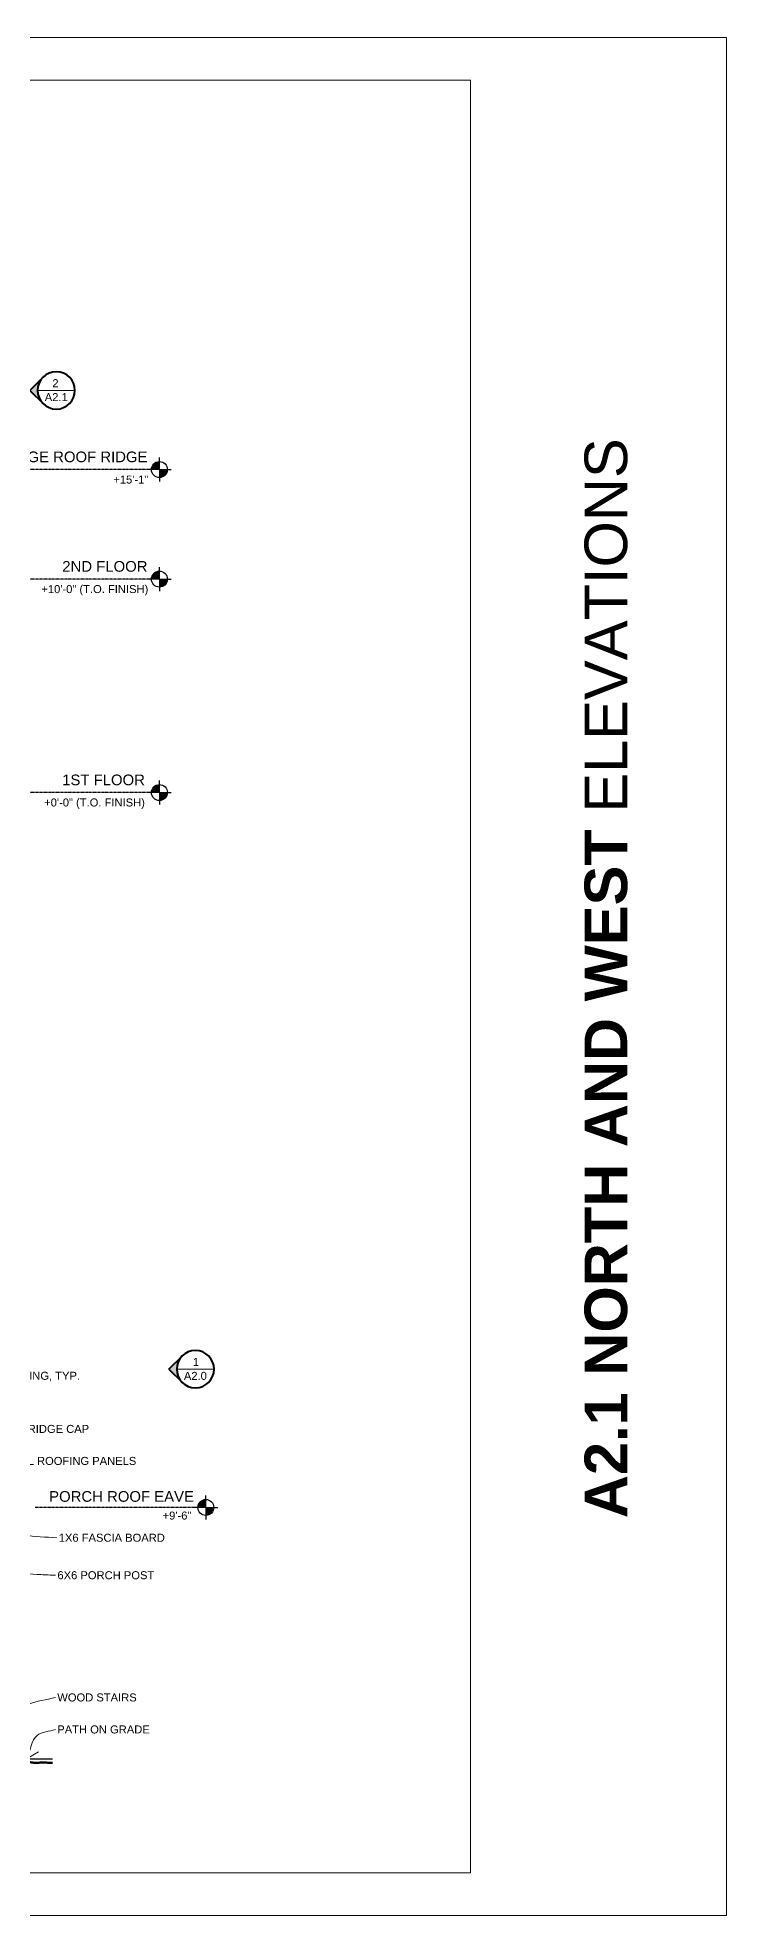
# Model space of a CAD drawing. Header units: inches. Extents: x -4969 to 16721, y 2489 to 24693.
# Drawn here: x 4592 to 4980, y 4791 to 5847 of the extents above; entities that cross this region are included whole.
import ezdxf

# ---------------------------------------------------------------- set-up
doc = ezdxf.new("R2010")
doc.units = ezdxf.units.IN
doc.header["$MEASUREMENT"] = 0
doc.linetypes.add('CENTER', pattern=[2, 1.25, -0.25, 0.25, -0.25])
doc.layers.get('0').update_dxf_attribs({"lineweight": 5})
doc.layers.add('0-NPLT', color=1, linetype='Continuous', plot=False)
for name, color, linetype, lineweight in [('2', 6, 'Continuous', 20), ('3', 3, 'Continuous', 30), ('5', 4, 'Continuous', 50), ('A-LINK', 7, 'Continuous', 40), ('A-TEXTx', 7, 'Continuous', 20)]:
    doc.layers.add(name, color=color, linetype=linetype, lineweight=lineweight)
doc.styles.get("Standard").update_dxf_attribs({"font": 'Arial.ttf'})
doc.dimstyles.get("Standard").update_dxf_attribs({"dimtxt": 3, "dimasz": 2, "dimexe": 0.03125, "dimexo": 0.0625, "dimgap": 0.03125, "dimtad": 0, "dimtoh": 1, "dimdec": 4, "dimlfac": 0.99985, "dimzin": 0, "dimdsep": 46, "dimlunit": 4, "dimtxsty": 'Standard', "dimblk": 'ARCHTICK', "dimblk1": 'ARCHTICK', "dimblk2": 'ARCHTICK', "dimcen": 0.09, "dimclrt": 256, "dimadec": 0, "dimazin": 0, "dimtfac": 1, "dimtdec": 4, "dimtofl": 0, "dimtmove": 0, "dimatfit": 3, "dimfxl": 1, "dimtolj": 1, "dimtzin": 0, "dimarcsym": 0})

# ---------------------------------------------------------------- blocks, each defined once
blk = doc.blocks.new('Point')
at = {"lineweight": 0, "ltscale": 0.1}
h = blk.add_hatch(color=256, dxfattribs=at)
h.dxf.hatch_style = 1
h.paths.add_polyline_path([(-3.29, 4.165, 0.414214), (-3.353, 4.103), (-3.29, 4.103)])
h.paths.add_polyline_path([(-3.29, 4.103), (-3.29, 4.04, 0.414214), (-3.228, 4.103)])
at = {"layer": '3', "ltscale": 0.1}
for q in [(-3.29, 4.197), (-3.384, 4.103), (-3.197, 4.103), (-3.29, 4.009)]:
    blk.add_line((-3.29, 4.103), q, dxfattribs=at)
blk.add_circle((-3.29, 4.103), 0.0625, dxfattribs=at)
blk = doc.blocks.new('Elevation Callout - 1')
at = {"layer": 'A-LINK', "ltscale": 0.1}
blk.add_hatch(color=152, dxfattribs=at).paths.add_polyline_path([(2031.6, 7377.7), (2039, 7370.2), (2046.4, 7377.7, -0.198912), (2039, 7374.6, -0.198912)])
at = {"layer": 'A-LINK', "color": 152, "ltscale": 0.1}
for q in [(2031.6, 7377.7), (2046.4, 7377.7)]:
    blk.add_line((2039, 7370.2), q, dxfattribs=at)
blk.add_circle((2039, 7385.1), 10.5, dxfattribs=at)
blk = doc.blocks.new('_ArchTick')
at = {"color": 0, "linetype": 'ByBlock', "lineweight": 0, "const_width": 0.15}
blk.add_lwpolyline([(-0.5, -0.5), (0.5, 0.5)], dxfattribs=at)
blk = doc.blocks.new('BORDER 11X17')
at = {"layer": '0-NPLT', "lineweight": 9, "ltscale": 0.1}
blk.add_lwpolyline([(29864.74, -10461.77), (29048.74, -10461.77), (29048.74, -10989.77), (29864.74, -10989.77), (29864.74, -10461.77)], dxfattribs=at)
blk.add_lwpolyline([(29792.74, -10473.77), (29078.74, -10473.77), (29078.74, -10977.77), (29792.74, -10977.77)], close=True, dxfattribs=at)

msp = doc.modelspace()

# ---------------------------------------------------------------- linework, layer by layer
at = {"layer": '2', "color": 152, "ltscale": 0.1}
for p, q in [((4592.2508354, 5648.0973087), (4613.2508355, 5648.0973087)), ((4670.5672029, 5097.7018038), (4691.567203, 5097.7018038))]:
    msp.add_line(p, q, dxfattribs=at)
at = {"layer": '3', "linetype": 'CENTER', "ltscale": 0.25}
for p, q in [((4656.2946561, 5603.5269901), (4561.7877898, 5603.5269901)), ((4656.2946561, 5541.9416121), (4564.7946561, 5541.9416121)), ((4656.2946561, 5421.9416121), (4564.7946561, 5421.9416121)), ((4682.4393781, 5019.9416121), (4590.9393781, 5019.9416121))]:
    msp.add_line(p, q, dxfattribs=at)
at = {"layer": '3'}
msp.add_line((4578.177912, 4878.535623), (4600.677912, 4878.535623), dxfattribs=at)
at = {"layer": '5'}
msp.add_open_spline([(4600.677912, 4876.3975718), (4599.7905242, 4876.3305911), (4598.2959823, 4876.3237868), (4596.2439316, 4876.582627), (4593.9985176, 4876.5600494), (4591.5898733, 4876.0502933), (4588.5540536, 4876.6539643), (4585.8073013, 4876.7822102), (4583.4231544, 4875.8619953), (4581.7263355, 4876.0690938), (4580.2915445, 4876.6540811), (4578.3797607, 4875.649676), (4576.0505297, 4876.2780535), (4573.3340663, 4876.7899599), (4571.2571477, 4876.1189025), (4569.3462231, 4876.2685904), (4567.6145274, 4876.2372331), (4565.5685768, 4876.1841501), (4563.0081616, 4876.3181239), (4560.3471124, 4875.5125408), (4558.342644, 4875.798664), (4557.3601261, 4875.9183931), (4557.302912, 4875.9253036)], degree=3, knots=[14.6506427337, 14.6506427337, 14.6506427337, 14.6506427337, 17.3168867809, 19.114976073, 20.8469711066, 24.0403607494, 26.363871891, 30.0742089263, 32.1103617678, 33.8516042112, 35.1119372476, 36.5297832171, 39.8619674173, 41.9746089412, 44.7750674343, 46.1707600226, 47.6978272911, 49.9710707726, 52.3164807139, 55.3425280243, 58.1293589993, 58.3017581721, 58.3017581721, 58.3017581721, 58.3017581721], dxfattribs=at)

# ---------------------------------------------------------------- block references
at = {"ltscale": 0.1}
for name, p, xscale, yscale, zscale in [('BORDER 11X17', (-54749.4783869, 26770.0450796), 2, 2, 2), ('Point', (4897.6941651, 5308.1192787), 72, 72, 72), ('Point', (4897.6941651, 5246.5339007), 72, 72, 72), ('Point', (4897.6941651, 5126.5339007), 72, 72, 72), ('Point', (4923.838887, 4724.5339007), 72, 72, 72)]:
    msp.add_blockref(name, p, dxfattribs=dict(at, xscale=xscale, yscale=yscale, zscale=zscale))
at = {"color": 152, "ltscale": 0.1, "xscale": -1, "rotation": 270}
for p in [(-2782.3247485, 3609.0872777), (-2704.008381, 3058.6917728)]:
    msp.add_blockref('Elevation Callout - 1', p, dxfattribs=at)

# ---------------------------------------------------------------- texts
at = {"ltscale": 0.5, "insert": (4912.2865153, 5317.5387499), "char_height": 24, "attachment_point": 5, "rotation": 90}
msp.add_mtext('{\\fArial|b1|i0|c0|p34;A2.1 NORTH AND WEST} ELEVATIONS', dxfattribs=at)
at = {"layer": 'A-LINK', "color": 152, "ltscale": 0.1, "attachment_point": 5}
for s, insert, char_height, width in [('2', (4602.3307062, 5652.1406597), 4.5, 9.771161836), ('{\\H0.75x;A2.1}', (4602.755093, 5644.2873445), 6, 9.85131083), ('{1}', (4681.3773458, 5101.7451548), 4.5, 9.771161836), ('{\\H0.75x;A2.0}', (4681.0714604, 5093.8918396), 6, 9.85131083)]:
    msp.add_mtext(s, dxfattribs=dict(at, insert=insert, char_height=char_height, width=width))
at = {"layer": 'A-TEXTx', "ltscale": 0.5, "attachment_point": 3}
for s, insert, char_height, width in [('GARAGE ROOF RIDGE ', (4654.118266, 5613.7063154), 6, 97.332351113), ('+15\'-1"', (4654.5710232, 5600.1984003), 4.5, 81.256520484), ('{2ND FLOOR }', (4654.118266, 5552.1209374), 6, 97.332351113), ('{+10\'-0" (T.O. FINISH)}', (4654.5710232, 5538.6130223), 4.5, 81.256520484), ('{1ST FLOOR}', (4652.6696295, 5432.0604536), 6, 94.776154357), ('{+0\'-0" (T.O. FINISH)}', (4652.6696295, 5418.6130223), 4.5, 81.256520484), ('PORCH ROOF EAVE ', (4680.262988, 5029.1209374), 6, 97.332351113), ('{+9\'-6"}', (4678.8143514, 5017.6130223), 4.5, 81.256520484)]:
    msp.add_mtext(s, dxfattribs=dict(at, insert=insert, char_height=char_height, width=width))
at = {"layer": 'A-TEXTx', "ltscale": 0.25, "char_height": 4.5, "attachment_point": 4}
for s, insert in [('{CLAPBOARD SIDING, TYP.}', (4536.52466, 5093.5474948)), ('{BULBED RIDGE CAP}', (4559.8051349, 5064.0628579)), ('{5V METAL ROOFING PANELS}', (4559.8051349, 5046.0628579)), ('{1X6 FASCIA BOARD}', (4604.1668056, 5002.8758753)), ('{6X6 PORCH POST}', (4603.4374805, 4981.7846751)), ('{WOOD STAIRS}', (4603.3483567, 4913.0616999)), ('{PATH ON GRADE}', (4603.3483567, 4895.0616999))]:
    msp.add_mtext(s, dxfattribs=dict(at, insert=insert))

# ---------------------------------------------------------------- leaders
at = {"layer": 'A-TEXTx', "path_type": 1, "annotation_type": 0, "has_hookline": 1, "hookline_direction": 0}
for points, text_width in [([(4461.5072064, 5106.6790583), (4503.7372117, 5094.9700737), (4535.52466, 5093.5474948)], 78.7868349), ([(4520.4815852, 5035.8220204), (4540.3687172, 5057.5780311), (4558.8051349, 5064.0628579)], 60.75), ([(4528.1751196, 5025.0500652), (4545.4882683, 5041.8877215), (4558.8051349, 5046.0628579)], 87.4430423), ([(4566.302912, 5013.4522897), (4584.6481535, 5004.7030541), (4603.1668056, 5002.8758753)], 58.7210095), ([(4557.0529127, 4986.1346901), (4594.1623541, 4982.1390986), (4602.4374805, 4981.7846751)], 54.1350614), ([(4568.927912, 4893.535623), (4587.0618217, 4909.0611737), (4602.3483567, 4913.0616999)], 44.3001364), ([(4586.4289952, 4878.7310762), (4591.9989444, 4891.7502353), (4602.3483567, 4895.0616999)], 51.2220327)]:
    msp.add_leader(points, dimstyle='Standard', override={"dimasz": 6, "dimgap": 1, "dimldrblk": 'Open90', "dimlwd": -1}, dxfattribs=dict(at, text_width=text_width))

doc.saveas('drawing.dxf')
